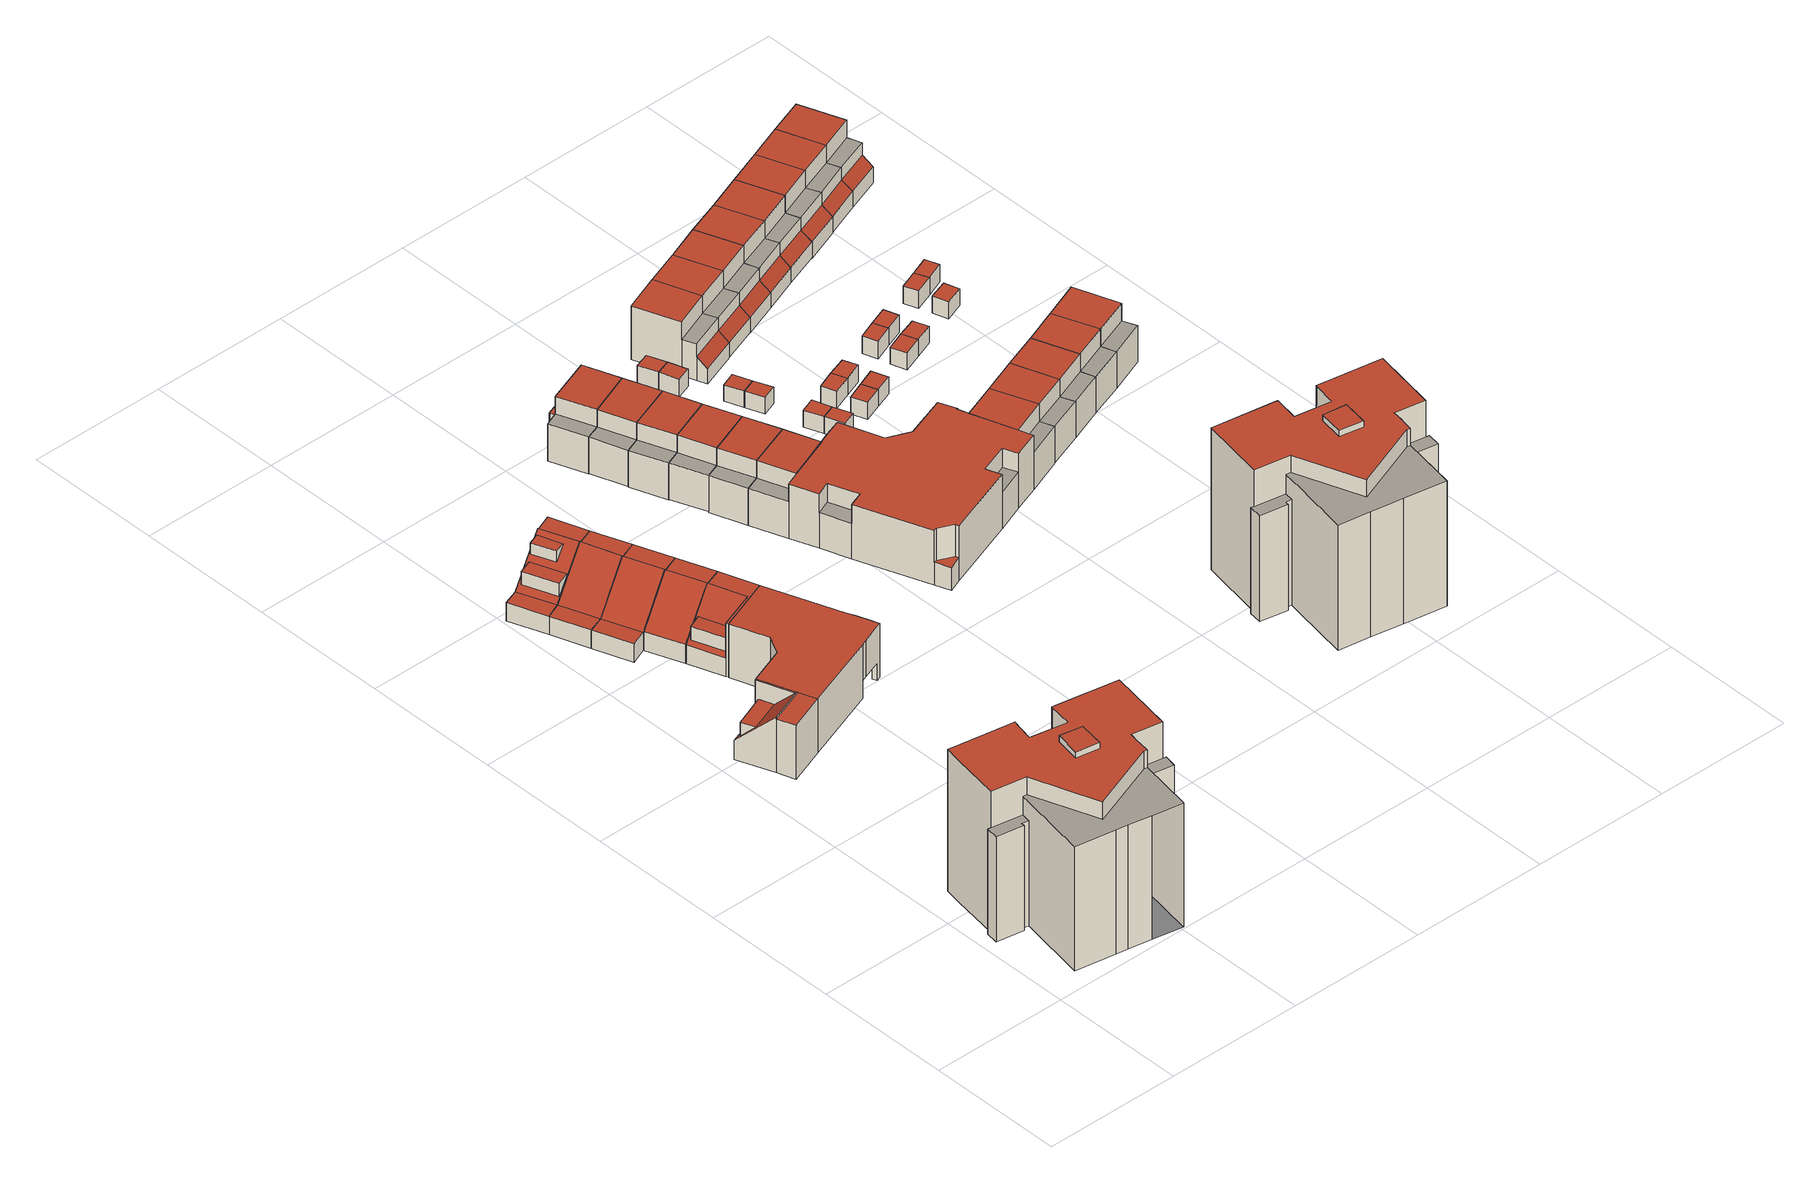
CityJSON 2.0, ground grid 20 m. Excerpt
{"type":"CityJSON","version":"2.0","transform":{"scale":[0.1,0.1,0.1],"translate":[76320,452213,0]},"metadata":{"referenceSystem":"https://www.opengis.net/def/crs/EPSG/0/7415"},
"CityObjects":{
"building1":{"type":"Building","attributes":{"Volume":8638.16,"Dakoppervlakte":313.83,"Muuroppervlakte":2047.93,"Vloeroppervlakte":435.92,"hoogte_Z_max_in_m_NAP":23.71,"GEB_DOEL":"woonfunctie","dateOfConstruction":"1988-01-01","measuredHeight":22.71},"geometry":[{"type":"MultiSurface","lod":"2","boundaries":[[[0,1,2,3,4,5,6,7,8,9,10,11,12,13,14,15,16,17,18,19,20,21,22,23,24,25,26,27,28,29]],[[30,31,32,33,34,35,36,37]],[[38,39,40,41]],[[42,43,44,45,46,47,48,49,50,51,52,53]],[[54,55,56,57,58,59,60]],[[61,62,63,64,65,66,67,68,69,70,71,72,73,74,75,76,77,78],[79,80,81,82]],[[83,84,85,86]],[[87,88,89,90]],[[77,26,25,24,61,78]],[[64,21,20,19,66,65]],[[77,76,31,27,26]],[[34,33,3,2]],[[34,2,1,35]],[[37,36,35,1,0,29]],[[37,29,28,30]],[[28,27,31,30]],[[72,50,5,4,3,33,32,75,74,73]],[[32,31,76,75]],[[84,38,41,85]],[[62,61,24,23,86,85,41,40]],[[62,40,39,63]],[[39,38,84,83,22,21,64,63]],[[81,90,89,82]],[[81,80,87,90]],[[80,79,88,87]],[[79,82,89,88]],[[54,16,15,55]],[[55,15,14,56]],[[56,14,13,57]],[[58,57,13,12]],[[43,42,59,58,12,11,10,45,44]],[[47,8,7,48]],[[6,5,50,49]],[[9,8,47,46]],[[10,9,46,45]],[[59,42,53,69,68,60]],[[69,53,52,70]],[[71,70,52,51]],[[72,71,51,50]],[[60,17,16,54]],[[22,83,86,23]],[[66,19,18,17,60,68,67]]],"semantics":{"surfaces":[{"type":"GroundSurface"},{"type":"OuterFloorSurface"},{"type":"RoofSurface"},{"type":"WallSurface"}],"values":[0,1,1,1,1,2,2,2,3,3,3,3,3,3,3,3,3,3,3,3,3,3,3,3,3,3,3,3,3,3,3,3,3,3,3,3,3,3,3,3,3,3]}}]},
"building2":{"type":"Building","attributes":{"Volume":332.75,"Dakoppervlakte":57.08,"Muuroppervlakte":217.26,"Vloeroppervlakte":48.5,"hoogte_Z_max_in_m_NAP":9.74,"GEB_DOEL":"woonfunctie","dateOfConstruction":"1988-01-01","measuredHeight":8.51},"geometry":[{"type":"Solid","lod":"2","boundaries":[[[[91,92,93,94,95,96]],[[97,98,99,100,101,102,103]],[[104,105,106,99,107,108,109,110,111]],[[112,108,107,113]],[[105,104,93,92,101]],[[92,91,102,101]],[[91,96,103,102]],[[103,96,95,97]],[[95,94,111,98,97]],[[105,101,100,106]],[[106,100,99]],[[99,98,111,110,113,107]],[[111,94,93,104]],[[110,109,112,113]],[[112,109,108]]]],"semantics":{"surfaces":[{"type":"GroundSurface"},{"type":"RoofSurface"},{"type":"WallSurface"}],"values":[[0,1,1,1,2,2,2,2,2,2,2,2,2,2,2]]}}]},
"building3":{"type":"Building","attributes":{"Volume":367.99,"Dakoppervlakte":53,"Muuroppervlakte":187.74,"Vloeroppervlakte":62.47,"hoogte_Z_max_in_m_NAP":9.74,"GEB_DOEL":"woonfunctie","dateOfConstruction":"1988-01-01","measuredHeight":8.46},"children":["building3-1","building3-2"],"geometry":[{"type":"Solid","lod":"2","boundaries":[[[[114,115,116,117,118,119,120,121]],[[122,123,124,125]],[[126,123,122,127],[128,129,130,131],[132,133,134,135]],[[136,137,138,139]],[[114,121,125,124]],[[120,122,125,121]],[[119,118,137,136]],[[137,118,117,138]],[[127,136,139,126]],[[139,138,117,116]],[[136,127,122,120,119]],[[115,114,124,123,126,139,116]],[[131,130,140,141]],[[140,129,128,141]],[[128,131,141]],[[140,130,129]],[[142,132,135,143]],[[143,134,133,142]],[[133,132,142]],[[143,135,134]]]],"semantics":{"surfaces":[{"type":"GroundSurface"},{"type":"RoofSurface"},{"type":"WallSurface"}],"values":[[0,1,1,1,2,2,2,2,2,2,2,2,1,2,2,2,1,2,2,2]]}}]},
"building3-1":{"type":"BuildingInstallation","attributes":{"relationToConstruction":"outside"},"parents":["building3"],"geometry":[{"type":"MultiSurface","lod":"2","boundaries":[[[131,130,140,141]],[[140,129,128,141]],[[128,131,141]],[[140,130,129]]],"semantics":{"surfaces":[{"type":"RoofSurface"},{"type":"WallSurface"}],"values":[0,1,1,1]}}]},
"building3-2":{"type":"BuildingInstallation","attributes":{"relationToConstruction":"outside"},"parents":["building3"],"geometry":[{"type":"MultiSurface","lod":"2","boundaries":[[[142,132,135,143]],[[143,134,133,142]],[[133,132,142]],[[143,135,134]]],"semantics":{"surfaces":[{"type":"RoofSurface"},{"type":"WallSurface"}],"values":[0,1,1,1]}}]},
"building4":{"type":"Building","attributes":{"Volume":357.87,"Dakoppervlakte":76.53,"Muuroppervlakte":189.05,"Vloeroppervlakte":63.13,"hoogte_Z_max_in_m_NAP":9.74,"GEB_DOEL":"woonfunctie","dateOfConstruction":"1988-01-01","measuredHeight":8.48},"geometry":[{"type":"Solid","lod":"2","boundaries":[[[[144,145,121,120,119,118,146,147]],[[148,122,125,149]],[[122,148,150,127]],[[137,136,151,152]],[[125,121,145,149]],[[151,150,148,149,145,144,147]],[[119,120,122,127,136]],[[119,136,137,118]],[[151,147,146,152]],[[137,152,146,118]],[[150,151,136,127]],[[121,125,122,120]]]],"semantics":{"surfaces":[{"type":"GroundSurface"},{"type":"RoofSurface"},{"type":"WallSurface"}],"values":[[0,1,1,1,2,2,2,2,2,2,2,2]]}}]},
"building5":{"type":"Building","attributes":{"Volume":1656.95,"Dakoppervlakte":203.77,"Muuroppervlakte":532.56,"Vloeroppervlakte":187.36,"hoogte_Z_max_in_m_NAP":9.55,"GEB_DOEL":"woonfunctie","dateOfConstruction":"1988-01-01","measuredHeight":8.35},"geometry":[{"type":"Solid","lod":"2","boundaries":[[[[153,154,155,156]],[[157,158,159,160,161,162,163,164,165,96,95]],[[166,167,168,169,170,171,172,173,174,175,176]],[[177,178,179,180,181,182,97,103,183,184,185,186,187,188,189]],[[187,186,153,156,167]],[[187,167,166,188]],[[188,166,176,189]],[[175,162,161,178,177]],[[160,179,178,161]],[[160,159,180,179]],[[182,181,180,159,158,157]],[[95,97,182,157]],[[95,96,103,97]],[[96,165,171,183,103]],[[171,170,184,183]],[[169,154,153,186,185,184,170]],[[175,174,163,162]],[[172,164,163,174,173]],[[164,172,171,165]],[[155,154,169,168]],[[156,155,168,167]],[[189,176,175,177]]]],"semantics":{"surfaces":[{"type":"GroundSurface"},{"type":"OuterCeilingSurface"},{"type":"RoofSurface"},{"type":"WallSurface"}],"values":[[0,0,1,2,3,3,3,3,3,3,3,3,3,3,3,3,3,3,3,3,3,3]]}}]},
"building6":{"type":"Building","attributes":{"Volume":360.1,"Dakoppervlakte":77.15,"Muuroppervlakte":189.23,"Vloeroppervlakte":63.63,"hoogte_Z_max_in_m_NAP":9.74,"GEB_DOEL":"woonfunctie","dateOfConstruction":"1988-01-01","measuredHeight":8.48},"geometry":[{"type":"Solid","lod":"2","boundaries":[[[[190,191,192,145,144,147,146,193,194]],[[195,196,148,149]],[[148,196,197,198,150]],[[151,199,200,152]],[[198,197,190,194,199]],[[144,145,149,148,150,151,147]],[[145,192,195,149]],[[191,196,195,192]],[[152,146,147,151]],[[194,193,200,199]],[[200,193,146,152]],[[198,199,151,150]],[[196,191,190,197]]]],"semantics":{"surfaces":[{"type":"GroundSurface"},{"type":"RoofSurface"},{"type":"WallSurface"}],"values":[[0,1,1,1,2,2,2,2,2,2,2,2,2]]}}]},
"building7":{"type":"Building","attributes":{"Volume":313.13,"Dakoppervlakte":60.6,"Muuroppervlakte":175.24,"Vloeroppervlakte":47.73,"hoogte_Z_max_in_m_NAP":9.74,"GEB_DOEL":"woonfunctie","dateOfConstruction":"1988-01-01","measuredHeight":8.49},"geometry":[{"type":"Solid","lod":"2","boundaries":[[[[190,194,193,201,202,203]],[[197,204,205,198]],[[200,199,206,207]],[[194,190,197,198,199]],[[204,197,190,203]],[[205,204,203,202,206]],[[193,200,207,201]],[[199,200,193,194]],[[207,206,202,201]],[[205,206,199,198]]]],"semantics":{"surfaces":[{"type":"GroundSurface"},{"type":"RoofSurface"},{"type":"WallSurface"}],"values":[[0,1,1,2,2,2,2,2,2,2]]}}]},
"building8":{"type":"Building","attributes":{"Volume":335,"Dakoppervlakte":56.62,"Muuroppervlakte":217.87,"Vloeroppervlakte":48.62,"hoogte_Z_max_in_m_NAP":9.74,"GEB_DOEL":"woonfunctie","dateOfConstruction":"1988-01-01","measuredHeight":8.48},"geometry":[{"type":"Solid","lod":"2","boundaries":[[[[208,203,202,201,209,210]],[[211,205,204,212,213,214,215,216,217]],[[217,218,179,178,207,206,219]],[[220,221,216,215]],[[204,203,208,212]],[[218,212,208,210,179]],[[179,210,209,178]],[[207,178,209,201]],[[206,207,201,202]],[[219,211,217]],[[211,219,206,205]],[[218,217,216,221,213,212]],[[202,203,204,205,206]],[[220,214,213,221]],[[220,215,214]]]],"semantics":{"surfaces":[{"type":"GroundSurface"},{"type":"RoofSurface"},{"type":"WallSurface"}],"values":[[0,1,1,1,2,2,2,2,2,2,2,2,2,2,2]]}}]},
"building9":{"type":"Building","attributes":{"Volume":394.01,"Dakoppervlakte":47.31,"Muuroppervlakte":228.55,"Vloeroppervlakte":56.67,"hoogte_Z_max_in_m_NAP":9.49,"GEB_DOEL":"woonfunctie","dateOfConstruction":"1991-01-01","measuredHeight":8.3},"geometry":[{"type":"Solid","lod":"2","boundaries":[[[[222,223,224,225,226,227,228,229]],[[230,231,232,233]],[[234,235,236,237]],[[238,239,240,241]],[[224,223,241,236,235,231]],[[240,239,229,228]],[[229,239,238,222]],[[223,222,238,241]],[[236,241,240,237]],[[233,226,225,230]],[[231,230,225,224]],[[227,226,233,232]],[[234,232,231,235]],[[228,227,232,234,237,240]]]],"semantics":{"surfaces":[{"type":"GroundSurface"},{"type":"OuterFloorSurface"},{"type":"RoofSurface"},{"type":"WallSurface"}],"values":[[0,1,2,2,3,3,3,3,3,3,3,3,3,3]]}}]},
"building10":{"type":"Building","attributes":{"Volume":396.24,"Dakoppervlakte":47.3,"Muuroppervlakte":229.82,"Vloeroppervlakte":56.66,"hoogte_Z_max_in_m_NAP":9.49,"GEB_DOEL":"woonfunctie","dateOfConstruction":"1991-01-01","measuredHeight":8.34},"geometry":[{"type":"Solid","lod":"2","boundaries":[[[[242,243,244,245,246,247,248,249]],[[230,250,251,231]],[[235,252,253,236]],[[241,254,255,238]],[[244,254,253,252,251,245]],[[243,255,254,244]],[[249,241,238,242]],[[242,238,255,243]],[[253,254,241,236]],[[230,247,246,250]],[[245,251,250,246]],[[248,247,230,231]],[[235,231,251,252]],[[231,235,236,241,249,248]]]],"semantics":{"surfaces":[{"type":"GroundSurface"},{"type":"OuterFloorSurface"},{"type":"RoofSurface"},{"type":"WallSurface"}],"values":[[0,1,2,2,3,3,3,3,3,3,3,3,3,3]]}}]},
"building11":{"type":"Building","attributes":{"Volume":471.52,"Dakoppervlakte":67.97,"Muuroppervlakte":264.84,"Vloeroppervlakte":77.85,"hoogte_Z_max_in_m_NAP":9.49,"GEB_DOEL":"woonfunctie","dateOfConstruction":"1991-01-01","measuredHeight":8.39},"geometry":[{"type":"Solid","lod":"2","boundaries":[[[[256,257,258,259,260,261,262,263,264,265,266]],[[232,267,268,233]],[[269,234,237,270]],[[271,272,273,274,275,276,277]],[[278,240,239,279,276]],[[234,232,256,266,240,237]],[[268,258,257,233]],[[259,258,268,267]],[[269,267,232,234]],[[262,271,277,263]],[[272,271,262,261]],[[273,272,261,260]],[[266,265,239,240]],[[239,265,264,279]],[[279,264,263,277,276]],[[275,278,276]],[[269,270,274,273,260,259,267]],[[274,270,237,240,278,275]],[[256,232,233,257]]]],"semantics":{"surfaces":[{"type":"GroundSurface"},{"type":"OuterFloorSurface"},{"type":"RoofSurface"},{"type":"WallSurface"}],"values":[[0,1,2,2,2,3,3,3,3,3,3,3,3,3,3,3,3,3,3]]}}]},
"building12":{"type":"Building","attributes":{"Volume":395.26,"Dakoppervlakte":47.29,"Muuroppervlakte":229.29,"Vloeroppervlakte":56.66,"hoogte_Z_max_in_m_NAP":9.49,"GEB_DOEL":"woonfunctie","dateOfConstruction":"1991-01-01","measuredHeight":8.32},"geometry":[{"type":"Solid","lod":"2","boundaries":[[[[280,281,282,283,284,285,286,287]],[[288,251,250,289]],[[253,252,290,291]],[[292,255,254,293]],[[287,293,291,290,288,280]],[[255,292,286,285]],[[284,254,255,285]],[[287,286,292,293]],[[291,293,254,253]],[[282,281,289,250]],[[281,280,288,289]],[[282,250,251,283]],[[252,251,288,290]],[[253,254,284,283,251,252]]]],"semantics":{"surfaces":[{"type":"GroundSurface"},{"type":"OuterFloorSurface"},{"type":"RoofSurface"},{"type":"WallSurface"}],"values":[[0,1,2,2,3,3,3,3,3,3,3,3,3,3]]}}]},
"building13":{"type":"Building","attributes":{"Volume":396.99,"Dakoppervlakte":47.3,"Muuroppervlakte":230.24,"Vloeroppervlakte":56.67,"hoogte_Z_max_in_m_NAP":9.49,"GEB_DOEL":"woonfunctie","dateOfConstruction":"1991-01-01","measuredHeight":8.35},"geometry":[{"type":"Solid","lod":"2","boundaries":[[[[294,295,296,297,298,299,300,301]],[[302,288,289,303]],[[290,304,305,291]],[[292,293,306,307]],[[306,305,304,302,296,295]],[[295,294,307,306]],[[307,294,301,292]],[[293,292,301,300]],[[305,306,293,291]],[[298,297,303,289]],[[297,296,302,303]],[[289,288,299,298]],[[290,288,302,304]],[[288,290,291,293,300,299]]]],"semantics":{"surfaces":[{"type":"GroundSurface"},{"type":"OuterFloorSurface"},{"type":"RoofSurface"},{"type":"WallSurface"}],"values":[[0,1,2,2,3,3,3,3,3,3,3,3,3,3]]}}]},
"building14":{"type":"Building","attributes":{"Volume":391.27,"Dakoppervlakte":46.53,"Muuroppervlakte":228.91,"Vloeroppervlakte":55.9,"hoogte_Z_max_in_m_NAP":9.49,"GEB_DOEL":"woonfunctie","dateOfConstruction":"1991-01-01","measuredHeight":8.34},"geometry":[{"type":"Solid","lod":"2","boundaries":[[[[308,309,297,296,295,294,310,311]],[[302,303,312,313]],[[304,314,315,305]],[[316,307,306,317]],[[311,317,315,314,313,308]],[[316,310,294,307]],[[307,294,295,306]],[[310,316,317,311]],[[315,317,306,305]],[[297,309,312,303]],[[308,313,312,309]],[[297,303,302,296]],[[304,302,313,314]],[[302,304,305,306,295,296]]]],"semantics":{"surfaces":[{"type":"GroundSurface"},{"type":"OuterFloorSurface"},{"type":"RoofSurface"},{"type":"WallSurface"}],"values":[[0,1,2,2,3,3,3,3,3,3,3,3,3,3]]}}]},
"building15":{"type":"Building","attributes":{"Volume":3390.87,"Dakoppervlakte":390.87,"Muuroppervlakte":753.18,"Vloeroppervlakte":410.74,"hoogte_Z_max_in_m_NAP":9.49,"GEB_DOEL":"woonfunctie","dateOfConstruction":"1991-01-01","measuredHeight":8.44},"geometry":[{"type":"Solid","lod":"2","boundaries":[[[[318,319,320,321,322,323,324,325,326,327,328,329,330,331,332,309,310,333]],[[334,335,336,337]],[[338,339,340,341]],[[342,343,344,345,346,347,348,349,350,351,352,353,354,355,356,357,358,359,360,361,362,363,364]],[[365,366,367,368,369]],[[310,309,355,354]],[[356,355,309,332,335]],[[360,359,336,331,330,365]],[[363,367,328,327,338,364]],[[345,344,339,326,325]],[[324,346,345,325]],[[324,323,347,346]],[[348,322,321,320,350,349]],[[351,350,320,319]],[[353,352,351,319,318,333]],[[354,353,333,310]],[[330,329,366,365]],[[328,367,366,329]],[[365,369,361,360]],[[369,368,362,361]],[[367,363,362,368]],[[332,331,336,335]],[[356,335,334,357]],[[337,358,357,334]],[[336,359,358,337]],[[338,327,326,339]],[[341,342,364,338]],[[342,341,340,343]],[[339,344,343,340]],[[323,322,348,347]]]],"semantics":{"surfaces":[{"type":"GroundSurface"},{"type":"OuterFloorSurface"},{"type":"RoofSurface"},{"type":"WallSurface"}],"values":[[0,1,1,2,2,3,3,3,3,3,3,3,3,3,3,3,3,3,3,3,3,3,3,3,3,3,3,3,3,3]]}}]},
"building16":{"type":"Building","attributes":{"Volume":15.66,"Dakoppervlakte":7.28,"Muuroppervlakte":22.96,"Vloeroppervlakte":7.14,"hoogte_Z_max_in_m_NAP":3.53,"GEB_DOEL":"onbekend","dateOfConstruction":"1991-01-01","measuredHeight":2.35},"geometry":[{"type":"Solid","lod":"2","boundaries":[[[[370,371,372,373,374,375]],[[376,377,378,379]],[[378,380,381,379]],[[377,376,374,373]],[[371,370,381,380]],[[375,379,381,370]],[[378,377,373,372,371,380]],[[375,374,376,379]]]],"semantics":{"surfaces":[{"type":"GroundSurface"},{"type":"RoofSurface"},{"type":"WallSurface"}],"values":[[0,1,1,2,2,2,2,2]]}}]},
"building17":{"type":"Building","attributes":{"Volume":17.05,"Dakoppervlakte":6.38,"Muuroppervlakte":27.21,"Vloeroppervlakte":6.38,"hoogte_Z_max_in_m_NAP":3.71,"GEB_DOEL":"onbekend","dateOfConstruction":"1991-01-01","measuredHeight":2.67},"geometry":[{"type":"Solid","lod":"2","boundaries":[[[[382,383,384,385]],[[386,387,388,389]],[[382,385,388,387]],[[384,389,388,385]],[[383,386,389,384]],[[383,382,387,386]]]],"semantics":{"surfaces":[{"type":"GroundSurface"},{"type":"RoofSurface"},{"type":"WallSurface"}],"values":[[0,1,2,2,2,2]]}}]},
"building18":{"type":"Building","attributes":{"Volume":16.95,"Dakoppervlakte":6.38,"Muuroppervlakte":27.05,"Vloeroppervlakte":6.38,"hoogte_Z_max_in_m_NAP":3.71,"GEB_DOEL":"onbekend","dateOfConstruction":"1991-01-01","measuredHeight":2.66},"geometry":[{"type":"Solid","lod":"2","boundaries":[[[[382,385,390,391]],[[387,392,393,388]],[[382,391,392,387]],[[391,390,393,392]],[[393,390,385,388]],[[385,382,387,388]]]],"semantics":{"surfaces":[{"type":"GroundSurface"},{"type":"RoofSurface"},{"type":"WallSurface"}],"values":[[0,1,2,2,2,2]]}}]},
"building19":{"type":"Building","attributes":{"Volume":15.61,"Dakoppervlakte":7.27,"Muuroppervlakte":22.88,"Vloeroppervlakte":7.08,"hoogte_Z_max_in_m_NAP":3.56,"GEB_DOEL":"onbekend","dateOfConstruction":"1991-01-01","measuredHeight":2.39},"geometry":[{"type":"Solid","lod":"2","boundaries":[[[[394,395,396,397,398,399]],[[400,401,402,403]],[[404,405,402,401]],[[398,397,400,403]],[[395,394,405,404]],[[399,402,405,394]],[[404,401,400,397,396,395]],[[399,398,403,402]]]],"semantics":{"surfaces":[{"type":"GroundSurface"},{"type":"RoofSurface"},{"type":"WallSurface"}],"values":[[0,1,1,2,2,2,2,2]]}}]},
"building20":{"type":"Building","attributes":{"Volume":15.76,"Dakoppervlakte":6.27,"Muuroppervlakte":25.34,"Vloeroppervlakte":6.27,"hoogte_Z_max_in_m_NAP":3.71,"GEB_DOEL":"onbekend","dateOfConstruction":"1991-01-01","measuredHeight":2.51},"geometry":[{"type":"Solid","lod":"2","boundaries":[[[[406,407,408,409]],[[410,411,412,413]],[[409,408,411,410]],[[407,412,411,408]],[[406,413,412,407]],[[406,409,410,413]]]],"semantics":{"surfaces":[{"type":"GroundSurface"},{"type":"RoofSurface"},{"type":"WallSurface"}],"values":[[0,1,2,2,2,2]]}}]},
"building21":{"type":"Building","attributes":{"Volume":16,"Dakoppervlakte":6.27,"Muuroppervlakte":25.72,"Vloeroppervlakte":6.27,"hoogte_Z_max_in_m_NAP":3.71,"GEB_DOEL":"onbekend","dateOfConstruction":"1991-01-01","measuredHeight":2.55},"geometry":[{"type":"Solid","lod":"2","boundaries":[[[[414,415,409,408]],[[410,416,417,411]],[[409,415,416,410]],[[415,414,417,416]],[[408,411,417,414]],[[409,410,411,408]]]],"semantics":{"surfaces":[{"type":"GroundSurface"},{"type":"RoofSurface"},{"type":"WallSurface"}],"values":[[0,1,2,2,2,2]]}}]},
"building22":{"type":"Building","attributes":{"Volume":16.26,"Dakoppervlakte":6.18,"Muuroppervlakte":26.36,"Vloeroppervlakte":6.18,"hoogte_Z_max_in_m_NAP":3.71,"GEB_DOEL":"onbekend","dateOfConstruction":"1991-01-01","measuredHeight":2.63},"geometry":[{"type":"Solid","lod":"2","boundaries":[[[[418,419,420,421]],[[422,423,424,425]],[[421,420,425,424]],[[420,419,422,425]],[[418,423,422,419]],[[423,418,421,424]]]],"semantics":{"surfaces":[{"type":"GroundSurface"},{"type":"RoofSurface"},{"type":"WallSurface"}],"values":[[0,1,2,2,2,2]]}}]},
"building23":{"type":"Building","attributes":{"Volume":16.27,"Dakoppervlakte":6.18,"Muuroppervlakte":26.38,"Vloeroppervlakte":6.18,"hoogte_Z_max_in_m_NAP":3.71,"GEB_DOEL":"onbekend","dateOfConstruction":"1991-01-01","measuredHeight":2.63},"geometry":[{"type":"Solid","lod":"2","boundaries":[[[[421,420,426,427]],[[428,429,425,424]],[[421,427,428,424]],[[427,426,429,428]],[[429,426,420,425]],[[421,424,425,420]]]],"semantics":{"surfaces":[{"type":"GroundSurface"},{"type":"RoofSurface"},{"type":"WallSurface"}],"values":[[0,1,2,2,2,2]]}}]},
"building24":{"type":"Building","attributes":{"Volume":410.42,"Dakoppervlakte":49.63,"Muuroppervlakte":231.79,"Vloeroppervlakte":58.66,"hoogte_Z_max_in_m_NAP":9.28,"GEB_DOEL":"woonfunctie","dateOfConstruction":"1991-01-01","measuredHeight":8.29},"geometry":[{"type":"Solid","lod":"2","boundaries":[[[[430,431,432,433,434,435,436,437,438]],[[439,440,441,442]],[[443,444,445,446,447]],[[448,449,450,451]],[[430,443,447,431]],[[430,438,444,443]],[[438,437,442,445,444]],[[441,440,450,433,432]],[[437,436,451,439,442]],[[434,433,450,449]],[[448,451,436,435]],[[434,449,448,435]],[[440,439,451,450]],[[442,441,446,445]],[[447,446,441,432,431]]]],"semantics":{"surfaces":[{"type":"GroundSurface"},{"type":"OuterFloorSurface"},{"type":"RoofSurface"},{"type":"WallSurface"}],"values":[[0,1,2,2,3,3,3,3,3,3,3,3,3,3,3]]}}]},
"building25":{"type":"Building","attributes":{"Volume":407.09,"Dakoppervlakte":48.78,"Muuroppervlakte":232.45,"Vloeroppervlakte":58.29,"hoogte_Z_max_in_m_NAP":9.49,"GEB_DOEL":"woonfunctie","dateOfConstruction":"1991-01-01","measuredHeight":8.36},"geometry":[{"type":"Solid","lod":"2","boundaries":[[[[323,452,453,454,455,325,456,457,324]],[[458,459,460,461]],[[462,463,464,465]],[[466,467,468,469,470]],[[464,458,454,453,468,465]],[[323,470,469,452]],[[323,324,466,470]],[[467,466,324,457]],[[452,469,468,453]],[[467,462,465,468]],[[459,456,325,460]],[[460,325,455,461]],[[458,461,455,454]],[[464,463,459,458]],[[462,467,457,456,459,463]]]],"semantics":{"surfaces":[{"type":"GroundSurface"},{"type":"OuterFloorSurface"},{"type":"RoofSurface"},{"type":"WallSurface"}],"values":[[0,1,2,2,3,3,3,3,3,3,3,3,3,3,3]]}}]},
"building26":{"type":"Building","attributes":{"Volume":17.3,"Dakoppervlakte":6.65,"Muuroppervlakte":26.92,"Vloeroppervlakte":6.65,"hoogte_Z_max_in_m_NAP":3.71,"GEB_DOEL":"onbekend","dateOfConstruction":"1991-01-01","measuredHeight":2.6},"geometry":[{"type":"Solid","lod":"2","boundaries":[[[[471,472,473,474]],[[475,476,477,478]],[[471,474,478,477]],[[474,473,475,478]],[[472,476,475,473]],[[471,477,476,472]]]],"semantics":{"surfaces":[{"type":"GroundSurface"},{"type":"RoofSurface"},{"type":"WallSurface"}],"values":[[0,1,2,2,2,2]]}}]},
"building27":{"type":"Building","attributes":{"Volume":16.32,"Dakoppervlakte":6.29,"Muuroppervlakte":26.21,"Vloeroppervlakte":6.29,"hoogte_Z_max_in_m_NAP":3.71,"GEB_DOEL":"onbekend","dateOfConstruction":"1991-01-01","measuredHeight":2.59},"geometry":[{"type":"Solid","lod":"2","boundaries":[[[[479,480,481,482]],[[483,484,485,486]],[[482,483,486,479]],[[482,481,484,483]],[[480,485,484,481]],[[479,486,485,480]]]],"semantics":{"surfaces":[{"type":"GroundSurface"},{"type":"RoofSurface"},{"type":"WallSurface"}],"values":[[0,1,2,2,2,2]]}}]},
"building28":{"type":"Building","attributes":{"Volume":8967.55,"Dakoppervlakte":312.39,"Muuroppervlakte":2144.54,"Vloeroppervlakte":436.35,"hoogte_Z_max_in_m_NAP":23.65,"GEB_DOEL":"woonfunctie","dateOfConstruction":"1988-01-01","measuredHeight":22.83},"geometry":[{"type":"Solid","lod":"2","boundaries":[[[[487,488,489,490,491,492,493,494,495,496,497,498,499,500,501,502,503,504,505,506,507,508,509,510,511,512,513]],[[514,515,516,517,518,519,520]],[[521,522,523,524]],[[525,526,527,528,529,530,531,532,533,534,535]],[[536,537,538,539,540,541,542]],[[543,544,545,546,547,548,549,550,551,552,553,554,555,556,557,558,559,560],[561,562,563,564]],[[565,566,567,568]],[[569,570,571,572]],[[509,508,553,552,520]],[[553,508,507,506,555,554]],[[558,565,504,503,559]],[[559,503,502,501,543,560]],[[501,500,538,544,543]],[[487,513,516,515]],[[516,513,512,517]],[[517,512,511,518]],[[518,511,510,519]],[[548,529,489,488,487,515,514,551,550,549]],[[514,520,552,551]],[[565,568,505,504]],[[566,522,521,567]],[[506,505,568,567,521,524,556,555]],[[556,524,523,557]],[[558,557,523,522,566,565]],[[561,569,572,562]],[[561,564,570,569]],[[570,564,563,571]],[[562,572,571,563]],[[529,528,490,489]],[[535,493,492,525]],[[539,499,498,540]],[[540,498,497,541]],[[541,497,496,542]],[[496,495,536,542]],[[537,536,495,494,493,535,534,533]],[[526,525,492,491,527]],[[527,491,490,528]],[[538,537,533,532,545,544]],[[545,532,531,546]],[[546,531,530,547]],[[547,530,529,548]],[[538,500,499,539]],[[510,509,520,519]]]],"semantics":{"surfaces":[{"type":"GroundSurface"},{"type":"OuterFloorSurface"},{"type":"RoofSurface"},{"type":"WallSurface"}],"values":[[0,1,1,1,1,2,2,2,3,3,3,3,3,3,3,3,3,3,3,3,3,3,3,3,3,3,3,3,3,3,3,3,3,3,3,3,3,3,3,3,3,3,3]]}}]},
"building29":{"type":"Building","attributes":{"Volume":17.13,"Dakoppervlakte":6.65,"Muuroppervlakte":26.65,"Vloeroppervlakte":6.65,"hoogte_Z_max_in_m_NAP":3.71,"GEB_DOEL":"onbekend","dateOfConstruction":"1991-01-01","measuredHeight":2.57},"geometry":[{"type":"Solid","lod":"2","boundaries":[[[[471,573,574,472]],[[477,476,575,576]],[[471,472,476,477]],[[472,574,575,476]],[[575,574,573,576]],[[573,471,477,576]]]],"semantics":{"surfaces":[{"type":"GroundSurface"},{"type":"RoofSurface"},{"type":"WallSurface"}],"values":[[0,1,2,2,2,2]]}}]},
"building30":{"type":"Building","attributes":{"Volume":16.4,"Dakoppervlakte":6.29,"Muuroppervlakte":26.35,"Vloeroppervlakte":6.29,"hoogte_Z_max_in_m_NAP":3.71,"GEB_DOEL":"onbekend","dateOfConstruction":"1991-01-01","measuredHeight":2.61},"geometry":[{"type":"Solid","lod":"2","boundaries":[[[[577,480,479,578]],[[485,579,580,486]],[[479,480,485,486]],[[485,480,577,579]],[[578,580,579,577]],[[578,479,486,580]]]],"semantics":{"surfaces":[{"type":"GroundSurface"},{"type":"RoofSurface"},{"type":"WallSurface"}],"values":[[0,1,2,2,2,2]]}}]},
"building31":{"type":"Building","attributes":{"Volume":390.2,"Dakoppervlakte":47.67,"Muuroppervlakte":226.1,"Vloeroppervlakte":56.33,"hoogte_Z_max_in_m_NAP":9.28,"GEB_DOEL":"woonfunctie","dateOfConstruction":"1991-01-01","measuredHeight":8.22},"geometry":[{"type":"Solid","lod":"2","boundaries":[[[[581,582,583,584,585,586,587,588]],[[441,440,589,590]],[[591,592,447,446]],[[449,593,594,450]],[[588,587,441,446,447]],[[592,591,590,582,581]],[[583,582,590,589,594]],[[587,586,450,440,441]],[[449,450,586,585]],[[449,585,584,593]],[[593,584,583,594]],[[589,440,450,594]],[[591,446,441,590]],[[588,447,592,581]]]],"semantics":{"surfaces":[{"type":"GroundSurface"},{"type":"OuterFloorSurface"},{"type":"RoofSurface"},{"type":"WallSurface"}],"values":[[0,1,2,2,3,3,3,3,3,3,3,3,3,3]]}}]},
"building32":{"type":"Building","attributes":{"Volume":394.48,"Dakoppervlakte":47.63,"Muuroppervlakte":228.95,"Vloeroppervlakte":56.81,"hoogte_Z_max_in_m_NAP":9.49,"GEB_DOEL":"woonfunctie","dateOfConstruction":"1991-01-01","measuredHeight":8.32},"geometry":[{"type":"Solid","lod":"2","boundaries":[[[[595,596,597,598,599,600,601,602]],[[603,458,461,604]],[[465,464,605,606]],[[607,469,468,608]],[[606,605,603,602,601,608]],[[608,601,600,607]],[[600,599,469,607]],[[469,599,598,468]],[[465,606,608,468]],[[597,596,461,458]],[[461,596,595,604]],[[603,604,595,602]],[[605,464,458,603]],[[465,468,598,597,458,464]]]],"semantics":{"surfaces":[{"type":"GroundSurface"},{"type":"OuterFloorSurface"},{"type":"RoofSurface"},{"type":"WallSurface"}],"values":[[0,1,2,2,3,3,3,3,3,3,3,3,3,3]]}}]},
"building33":{"type":"Building","attributes":{"Volume":396.06,"Dakoppervlakte":47.69,"Muuroppervlakte":229.34,"Vloeroppervlakte":56.36,"hoogte_Z_max_in_m_NAP":9.28,"GEB_DOEL":"woonfunctie","dateOfConstruction":"1991-01-01","measuredHeight":8.32},"geometry":[{"type":"Solid","lod":"2","boundaries":[[[[609,610,611,612,613,614,615,616]],[[617,618,590,589]],[[592,591,619,620]],[[621,594,593,622]],[[616,615,590,591,592]],[[619,618,610,609,620]],[[618,617,621,611,610]],[[615,614,594,589,590]],[[622,612,611,621]],[[614,613,593,594]],[[612,622,593,613]],[[589,594,621,617]],[[619,591,590,618]],[[616,592,620,609]]]],"semantics":{"surfaces":[{"type":"GroundSurface"},{"type":"OuterFloorSurface"},{"type":"RoofSurface"},{"type":"WallSurface"}],"values":[[0,1,2,2,3,3,3,3,3,3,3,3,3,3]]}}]},
"building34":{"type":"Building","attributes":{"Volume":393.96,"Dakoppervlakte":47.49,"Muuroppervlakte":228.73,"Vloeroppervlakte":56.76,"hoogte_Z_max_in_m_NAP":9.49,"GEB_DOEL":"woonfunctie","dateOfConstruction":"1991-01-01","measuredHeight":8.31},"geometry":[{"type":"Solid","lod":"2","boundaries":[[[[623,595,602,601,600,624,625,626]],[[627,603,604,628]],[[605,629,630,606]],[[631,607,608,632]],[[630,629,627,626,625,632]],[[624,600,607,631]],[[607,600,601,608]],[[624,631,632,625]],[[606,630,632,608]],[[602,595,604,603]],[[595,623,628,604]],[[623,626,627,628]],[[629,605,603,627]],[[605,606,608,601,602,603]]]],"semantics":{"surfaces":[{"type":"GroundSurface"},{"type":"OuterFloorSurface"},{"type":"RoofSurface"},{"type":"WallSurface"}],"values":[[0,1,2,2,3,3,3,3,3,3,3,3,3,3]]}}]},
"building35":{"type":"Building","attributes":{"Volume":17.24,"Dakoppervlakte":6.54,"Muuroppervlakte":27.13,"Vloeroppervlakte":6.54,"hoogte_Z_max_in_m_NAP":3.71,"GEB_DOEL":"onbekend","dateOfConstruction":"1991-01-01","measuredHeight":2.64},"geometry":[{"type":"Solid","lod":"2","boundaries":[[[[633,634,635,636]],[[637,638,639,640]],[[633,636,637,640]],[[636,635,638,637]],[[639,638,635,634]],[[633,640,639,634]]]],"semantics":{"surfaces":[{"type":"GroundSurface"},{"type":"RoofSurface"},{"type":"WallSurface"}],"values":[[0,1,2,2,2,2]]}}]},
"building36":{"type":"Building","attributes":{"Volume":16.95,"Dakoppervlakte":6.32,"Muuroppervlakte":27.15,"Vloeroppervlakte":6.32,"hoogte_Z_max_in_m_NAP":3.71,"GEB_DOEL":"onbekend","dateOfConstruction":"1991-01-01","measuredHeight":2.68},"geometry":[{"type":"Solid","lod":"2","boundaries":[[[[641,642,643,644]],[[645,646,647,648]],[[648,641,644,645]],[[644,643,646,645]],[[642,647,646,643]],[[641,648,647,642]]]],"semantics":{"surfaces":[{"type":"GroundSurface"},{"type":"RoofSurface"},{"type":"WallSurface"}],"values":[[0,1,2,2,2,2]]}}]},
"building37":{"type":"Building","attributes":{"Volume":16.93,"Dakoppervlakte":6.54,"Muuroppervlakte":26.65,"Vloeroppervlakte":6.54,"hoogte_Z_max_in_m_NAP":3.71,"GEB_DOEL":"onbekend","dateOfConstruction":"1991-01-01","measuredHeight":2.59},"geometry":[{"type":"Solid","lod":"2","boundaries":[[[[649,634,633,650]],[[640,639,651,652]],[[633,634,639,640]],[[634,649,651,639]],[[650,652,651,649]],[[650,633,640,652]]]],"semantics":{"surfaces":[{"type":"GroundSurface"},{"type":"RoofSurface"},{"type":"WallSurface"}],"values":[[0,1,2,2,2,2]]}}]},
"building38":{"type":"Building","attributes":{"Volume":16.82,"Dakoppervlakte":6.32,"Muuroppervlakte":26.94,"Vloeroppervlakte":6.32,"hoogte_Z_max_in_m_NAP":3.71,"GEB_DOEL":"onbekend","dateOfConstruction":"1991-01-01","measuredHeight":2.66},"geometry":[{"type":"Solid","lod":"2","boundaries":[[[[641,653,654,642]],[[648,647,655,656]],[[641,642,647,648]],[[642,654,655,647]],[[654,653,656,655]],[[653,641,648,656]]]],"semantics":{"surfaces":[{"type":"GroundSurface"},{"type":"RoofSurface"},{"type":"WallSurface"}],"values":[[0,1,2,2,2,2]]}}]},
"building39":{"type":"Building","attributes":{"Volume":396.16,"Dakoppervlakte":47.7,"Muuroppervlakte":229.39,"Vloeroppervlakte":56.37,"hoogte_Z_max_in_m_NAP":9.28,"GEB_DOEL":"woonfunctie","dateOfConstruction":"1991-01-01","measuredHeight":8.32},"geometry":[{"type":"Solid","lod":"2","boundaries":[[[[657,658,659,660,612,611,610,609]],[[618,617,661,662]],[[620,619,663,664]],[[622,665,666,621]],[[620,609,610,618,619]],[[664,663,662,658,657]],[[661,666,659,658,662]],[[610,611,621,617,618]],[[666,665,660,659]],[[622,621,611,612]],[[660,665,622,612]],[[661,617,621,666]],[[619,618,662,663]],[[609,620,664,657]]]],"semantics":{"surfaces":[{"type":"GroundSurface"},{"type":"OuterFloorSurface"},{"type":"RoofSurface"},{"type":"WallSurface"}],"values":[[0,1,2,2,3,3,3,3,3,3,3,3,3,3]]}}]},
"building40":{"type":"Building","attributes":{"Volume":391.96,"Dakoppervlakte":47.36,"Muuroppervlakte":227.69,"Vloeroppervlakte":56.71,"hoogte_Z_max_in_m_NAP":9.49,"GEB_DOEL":"woonfunctie","dateOfConstruction":"1991-01-01","measuredHeight":8.28},"geometry":[{"type":"Solid","lod":"2","boundaries":[[[[624,667,668,669,670,623,626,625]],[[627,628,671,672]],[[629,673,674,630]],[[675,631,632,676]],[[674,673,672,669,668,676]],[[624,631,675,667]],[[631,624,625,632]],[[676,668,667,675]],[[630,674,676,632]],[[626,623,628,627]],[[670,671,628,623]],[[670,669,672,671]],[[673,629,627,672]],[[625,626,627,629,630,632]]]],"semantics":{"surfaces":[{"type":"GroundSurface"},{"type":"OuterFloorSurface"},{"type":"RoofSurface"},{"type":"WallSurface"}],"values":[[0,1,2,2,3,3,3,3,3,3,3,3,3,3]]}}]},
"building41":{"type":"Building","attributes":{"Volume":399.88,"Dakoppervlakte":48.25,"Muuroppervlakte":229.89,"Vloeroppervlakte":57.01,"hoogte_Z_max_in_m_NAP":9.28,"GEB_DOEL":"woonfunctie","dateOfConstruction":"1991-01-01","measuredHeight":8.3},"geometry":[{"type":"Solid","lod":"2","boundaries":[[[[677,678,679,680,660,659,658,657]],[[662,661,681,682]],[[683,664,663,684]],[[665,685,686,666]],[[663,664,657,658,662]],[[683,684,682,678,677]],[[682,681,686,679,678]],[[658,659,666,661,662]],[[665,666,659,660]],[[685,665,660,680]],[[679,686,685,680]],[[681,661,666,686]],[[684,663,662,682]],[[677,657,664,683]]]],"semantics":{"surfaces":[{"type":"GroundSurface"},{"type":"OuterFloorSurface"},{"type":"RoofSurface"},{"type":"WallSurface"}],"values":[[0,1,2,2,3,3,3,3,3,3,3,3,3,3]]}}]},
"building42":{"type":"Building","attributes":{"Volume":411.1,"Dakoppervlakte":49.35,"Muuroppervlakte":232.35,"Vloeroppervlakte":59.19,"hoogte_Z_max_in_m_NAP":9.49,"GEB_DOEL":"woonfunctie","dateOfConstruction":"1991-01-01","measuredHeight":8.3},"geometry":[{"type":"Solid","lod":"2","boundaries":[[[[668,667,687,688,689,690,670,669]],[[672,671,691,692]],[[674,673,693,694]],[[695,696,675,676]],[[693,692,689,688,695,694]],[[687,667,675,696]],[[675,667,668,676]],[[687,696,695,688]],[[674,694,695,676]],[[669,670,671,672]],[[670,690,691,671]],[[692,691,690,689]],[[693,673,672,692]],[[668,669,672,673,674,676]]]],"semantics":{"surfaces":[{"type":"GroundSurface"},{"type":"OuterFloorSurface"},{"type":"RoofSurface"},{"type":"WallSurface"}],"values":[[0,1,2,2,3,3,3,3,3,3,3,3,3,3]]}}]},
"building43":{"type":"Building","attributes":{"Volume":16.74,"Dakoppervlakte":6.29,"Muuroppervlakte":26.9,"Vloeroppervlakte":6.29,"hoogte_Z_max_in_m_NAP":3.71,"GEB_DOEL":"onbekend","dateOfConstruction":"1991-01-01","measuredHeight":2.66},"geometry":[{"type":"Solid","lod":"2","boundaries":[[[[697,698,699,700]],[[701,702,703,704]],[[698,702,701,699]],[[698,697,703,702]],[[704,703,697,700]],[[699,701,704,700]]]],"semantics":{"surfaces":[{"type":"GroundSurface"},{"type":"RoofSurface"},{"type":"WallSurface"}],"values":[[0,1,2,2,2,2]]}}]},
"building44":{"type":"Building","attributes":{"Volume":17.3,"Dakoppervlakte":6.52,"Muuroppervlakte":27.31,"Vloeroppervlakte":6.52,"hoogte_Z_max_in_m_NAP":3.71,"GEB_DOEL":"onbekend","dateOfConstruction":"1991-01-01","measuredHeight":2.65},"geometry":[{"type":"Solid","lod":"2","boundaries":[[[[705,706,707,708]],[[709,710,711,712]],[[708,710,709,705]],[[708,707,711,710]],[[706,712,711,707]],[[706,705,709,712]]]],"semantics":{"surfaces":[{"type":"GroundSurface"},{"type":"RoofSurface"},{"type":"WallSurface"}],"values":[[0,1,2,2,2,2]]}}]},
"building45":{"type":"Building","attributes":{"Volume":16.74,"Dakoppervlakte":6.29,"Muuroppervlakte":26.9,"Vloeroppervlakte":6.29,"hoogte_Z_max_in_m_NAP":3.71,"GEB_DOEL":"onbekend","dateOfConstruction":"1991-01-01","measuredHeight":2.66},"geometry":[{"type":"Solid","lod":"2","boundaries":[[[[699,713,714,700]],[[715,701,704,716]],[[699,700,704,701]],[[714,716,704,700]],[[713,715,716,714]],[[713,699,701,715]]]],"semantics":{"surfaces":[{"type":"GroundSurface"},{"type":"RoofSurface"},{"type":"WallSurface"}],"values":[[0,1,2,2,2,2]]}}]},
"building46":{"type":"Building","attributes":{"Volume":404.9,"Dakoppervlakte":48.26,"Muuroppervlakte":232.68,"Vloeroppervlakte":57.03,"hoogte_Z_max_in_m_NAP":9.28,"GEB_DOEL":"woonfunctie","dateOfConstruction":"1991-01-01","measuredHeight":8.39},"geometry":[{"type":"Solid","lod":"2","boundaries":[[[[717,718,719,720,721,722,723,724]],[[682,681,725,726]],[[684,727,728,683]],[[685,729,730,686]],[[724,723,682,684,683]],[[728,727,726,718,717]],[[726,725,730,719,718]],[[723,722,686,681,682]],[[685,686,722,721]],[[729,685,721,720]],[[730,729,720,719]],[[725,681,686,730]],[[727,684,682,726]],[[724,683,728,717]]]],"semantics":{"surfaces":[{"type":"GroundSurface"},{"type":"OuterFloorSurface"},{"type":"RoofSurface"},{"type":"WallSurface"}],"values":[[0,1,2,2,3,3,3,3,3,3,3,3,3,3]]}}]},
"building47":{"type":"Building","attributes":{"Volume":396.39,"Dakoppervlakte":47.8,"Muuroppervlakte":229.28,"Vloeroppervlakte":56.47,"hoogte_Z_max_in_m_NAP":9.28,"GEB_DOEL":"woonfunctie","dateOfConstruction":"1991-01-01","measuredHeight":8.31},"geometry":[{"type":"Solid","lod":"2","boundaries":[[[[731,732,733,734,735,736,737,738]],[[726,725,739,740]],[[728,727,741,742]],[[729,743,744,730]],[[732,731,726,727,728]],[[741,740,734,733,742]],[[740,739,744,735,734]],[[731,738,730,725,726]],[[744,743,736,735]],[[737,729,730,738]],[[736,743,729,737]],[[739,725,730,744]],[[741,727,726,740]],[[732,728,742,733]]]],"semantics":{"surfaces":[{"type":"GroundSurface"},{"type":"OuterFloorSurface"},{"type":"RoofSurface"},{"type":"WallSurface"}],"values":[[0,1,2,2,3,3,3,3,3,3,3,3,3,3]]}}]},
"building48":{"type":"Building","attributes":{"Volume":393.04,"Dakoppervlakte":47.73,"Muuroppervlakte":227.63,"Vloeroppervlakte":56.39,"hoogte_Z_max_in_m_NAP":9.28,"GEB_DOEL":"woonfunctie","dateOfConstruction":"1991-01-01","measuredHeight":8.26},"geometry":[{"type":"Solid","lod":"2","boundaries":[[[[734,733,745,746,747,748,736,735]],[[740,739,749,750]],[[742,741,751,752]],[[743,753,754,744]],[[733,734,740,741,742]],[[752,751,750,746,745]],[[750,749,754,747,746]],[[734,735,744,739,740]],[[736,743,744,735]],[[753,743,736,748]],[[753,748,747,754]],[[739,744,754,749]],[[751,741,740,750]],[[752,745,733,742]]]],"semantics":{"surfaces":[{"type":"GroundSurface"},{"type":"OuterFloorSurface"},{"type":"RoofSurface"},{"type":"WallSurface"}],"values":[[0,1,2,2,3,3,3,3,3,3,3,3,3,3]]}}]}
},
"vertices":[
[267,89,10],[228,96,10],[229,101,10],[220,102,10],[219,97,10],[217,81,10],[203,1,10],[158,9,10],[125,15,10],[108,18,10],[49,28,10],[66,124,10],[67,129,10],[57,131,10],[57,126,10],[17,133,10],[20,151,10],[25,150,10],[36,219,10],[41,245,10],[130,230,10],[136,229,10],[135,227,10],[188,218,10],[189,220,10],[195,219,10],[284,203,10],[267,108,10],[272,107,10],[268,89,10],[272,107,172],[267,108,172],[223,116,172],[220,102,172],[229,101,172],[228,96,172],[267,89,172],[268,89,172],[131,206,199],[129,195,199],[183,185,199],[185,197,199],[69,142,201],[67,129,201],[66,124,201],[49,28,201],[108,18,201],[125,15,201],[158,9,201],[203,1,201],[217,81,201],[212,82,201],[110,44,201],[75,141,201],[20,151,172],[17,133,172],[57,126,172],[57,131,172],[67,129,172],[69,142,172],[25,150,172],[189,220,228],[183,185,228],[129,195,228],[136,229,228],[130,230,228],[41,245,228],[36,219,228],[25,150,228],[75,141,228],[110,44,228],[212,82,228],[217,81,228],[219,97,228],[220,102,228],[223,116,228],[267,108,228],[284,203,228],[195,219,228],[177,122,228],[143,128,228],[150,165,228],[183,159,228],[135,227,51],[131,206,51],[185,197,51],[188,218,51],[143,128,237],[177,122,237],[183,159,237],[150,165,237],
[51,524,12],[42,550,12],[22,603,12],[74,622,12],[76,623,12],[105,544,12],[76,623,95],[74,622,95],[93,571,95],[94,569,95],[42,550,95],[51,524,95],[105,544,95],[22,603,41],[42,550,97],[94,569,97],[83,598,67],[37,581,67],[29,600,46],[76,618,46],[74,622,41],[29,600,67],[76,618,67],
[1,984,13],[23,992,13],[78,1012,13],[104,1022,13],[123,968,13],[98,959,13],[43,939,13],[21,930,13],[43,939,41],[23,992,41],[1,984,41],[21,930,41],[78,1012,97],[98,959,97],[50,943,48],[32,991,48],[51,998,68],[69,950,68],[85,974,92],[70,969,75],[57,1002,75],[73,1008,92],[98,959,95],[123,968,95],[104,1022,95],[78,1012,95],[32,991,68],[50,943,68],[70,969,92],[57,1002,92],
[63,884,13],[40,876,13],[143,914,13],[117,904,13],[63,884,41],[40,876,41],[117,904,97],[117,904,95],[143,914,95],
[258,600,12],[252,598,12],[249,604,12],[256,606,12],[130,643,12],[134,652,12],[143,670,12],[124,723,12],[202,752,12],[242,643,12],[226,637,12],[209,601,12],[215,584,12],[255,609,39],[256,606,39],[249,604,39],[252,598,39],[223,587,39],[215,584,39],[209,601,39],[217,618,39],[226,637,39],[242,643,39],[247,631,39],[242,643,95],[202,752,95],[124,723,95],[143,670,95],[134,652,95],[130,643,95],[215,584,95],[223,587,95],[252,598,95],[258,600,95],[256,606,95],[255,609,95],[247,631,95],
[84,830,13],[83,830,13],[60,821,13],[163,860,13],[137,850,13],[60,821,41],[83,830,41],[84,830,42],[137,850,97],[137,850,95],[163,860,95],
[183,806,13],[157,797,13],[104,777,13],[104,777,42],[157,797,97],[157,797,95],[183,806,95],
[122,726,13],[202,752,13],[124,723,13],[175,745,97],[122,726,42],[127,728,47],[110,775,47],[130,783,68],[147,735,68],[174,745,95],[122,726,95],[175,745,95],[110,775,68],[127,728,68],
[384,1111,12],[370,1106,12],[306,1083,12],[285,1075,12],[267,1126,12],[288,1133,12],[351,1157,12],[365,1162,12],[285,1075,68],[306,1083,68],[288,1133,68],[267,1126,68],[288,1133,95],[306,1083,95],[370,1106,95],[351,1157,95],[384,1111,35],[365,1162,35],[351,1157,48],[370,1106,48],
[384,1111,11],[403,1060,11],[388,1055,11],[325,1032,11],[304,1024,11],[285,1075,11],[306,1083,11],[370,1106,11],[304,1024,68],[325,1032,68],[325,1032,95],[388,1055,95],[388,1055,48],[403,1060,35],
[288,1133,11],[267,1126,11],[248,1178,11],[268,1186,11],[294,1195,11],[286,1216,11],[362,1244,11],[371,1219,11],[348,1211,11],[365,1162,11],[351,1157,11],[268,1186,68],[248,1178,68],[268,1186,95],[332,1209,95],[362,1244,42],[286,1216,42],[294,1195,42],[332,1209,42],[333,1205,42],[339,1208,42],[371,1219,42],[333,1205,48],[348,1211,35],
[343,981,12],[323,974,12],[304,1024,12],[325,1032,12],[388,1055,12],[403,1060,12],[421,1010,12],[407,1005,12],[343,981,68],[323,974,68],[343,981,95],[407,1005,95],[421,1010,35],[407,1005,48],
[440,959,11],[426,954,11],[362,931,11],[341,923,11],[323,974,11],[343,981,11],[407,1005,11],[421,1010,11],[362,931,68],[341,923,68],[362,931,95],[426,954,95],[426,954,48],[440,959,35],
[380,880,11],[360,872,11],[458,910,11],[444,904,11],[360,872,68],[380,880,68],[380,880,95],[444,904,95],[458,910,35],[444,904,48],
[484,918,11],[505,858,11],[538,844,11],[597,865,11],[598,865,11],[608,840,11],[606,840,11],[640,740,11],[603,727,11],[561,711,11],[456,673,11],[436,665,11],[428,687,11],[389,791,11],[374,833,11],[483,919,11],[395,841,66],[374,833,66],[389,791,66],[410,799,66],[561,711,66],[603,727,66],[595,747,66],[553,732,66],[553,732,95],[595,747,95],[603,727,95],[640,740,95],[606,840,95],[608,840,95],[598,865,95],[597,865,95],[538,844,95],[505,858,95],[484,918,95],[483,919,95],[458,910,95],[360,872,95],[374,833,95],[395,841,95],[410,799,95],[389,791,95],[428,687,95],[432,688,95],[454,678,95],[456,673,95],[561,711,95],[428,687,46],[436,665,46],[456,673,46],[454,678,46],[432,688,46],
[525,922,12],[546,912,12],[541,899,12],[534,884,12],[512,894,12],[520,909,12],[512,894,32],[534,884,32],[541,899,35],[520,909,35],[546,912,33],[525,922,33],
[440,1189,10],[430,1216,10],[451,1223,10],[461,1196,10],[430,1216,37],[440,1189,37],[461,1196,37],[451,1223,37],
[470,1169,10],[449,1162,10],[449,1162,37],[470,1169,37],
[544,899,12],[564,889,12],[558,876,12],[551,861,12],[530,871,12],[537,885,12],[551,861,32],[558,876,36],[537,885,36],[530,871,32],[564,889,32],[544,899,32],
[481,1118,12],[502,1126,12],[512,1100,12],[491,1092,12],[491,1092,37],[512,1100,37],[502,1126,37],[481,1118,37],
[522,1074,12],[501,1066,12],[501,1066,37],[522,1074,37],
[518,1017,11],[539,1025,11],[548,998,11],[528,991,11],[539,1025,37],[518,1017,37],[528,991,37],[548,998,37],
[558,972,11],[538,964,11],[538,964,37],[558,972,37],
[460,1256,10],[508,1274,10],[531,1210,10],[539,1190,10],[544,1176,10],[491,1157,10],[486,1171,10],[479,1190,10],[455,1254,10],[486,1171,66],[539,1190,66],[531,1210,66],[479,1190,66],[460,1256,93],[455,1254,93],[479,1190,93],[531,1210,93],[508,1274,93],[491,1157,33],[544,1176,33],[539,1190,47],[486,1171,47],
[657,858,11],[662,843,11],[686,780,11],[693,760,11],[633,760,11],[611,824,11],[686,780,68],[633,760,68],[640,740,68],[693,760,68],[611,824,95],[633,760,95],[686,780,95],[662,843,95],[606,840,35],[611,824,48],[662,843,48],[657,858,35],[608,840,35],
[603,1007,11],[611,985,11],[585,975,11],[577,997,11],[585,975,37],[611,985,37],[603,1007,37],[577,997,37],
[591,1047,11],[599,1026,11],[572,1016,11],[565,1037,11],[565,1037,37],[572,1016,37],[599,1026,37],[591,1047,37],
[874,342,8],[873,337,8],[870,321,8],[856,241,8],[794,252,8],[748,260,8],[702,267,8],[717,352,8],[720,369,8],[711,370,8],[710,365,8],[670,372,8],[673,391,8],[678,390,8],[695,485,8],[784,470,8],[789,469,8],[789,467,8],[842,458,8],[843,459,8],[849,458,8],[937,443,8],[920,348,8],[925,347,8],[922,328,8],[882,335,8],[883,340,8],[876,356,171],[874,342,171],[883,340,171],[882,335,171],[922,328,171],[925,347,171],[920,348,171],[838,436,198],[785,445,198],[783,433,198],[836,424,198],[748,260,201],[779,254,201],[794,252,201],[856,241,201],[870,321,201],[865,322,201],[764,284,201],[729,381,201],[722,382,201],[717,352,201],[702,267,201],[720,369,171],[722,382,171],[678,390,171],[673,391,171],[670,372,171],[710,365,171],[711,370,171],[695,485,227],[678,390,227],[729,381,227],[764,284,227],[865,322,227],[870,321,227],[873,337,227],[874,342,227],[876,356,227],[920,348,227],[937,443,227],[849,458,227],[843,459,227],[836,424,227],[783,433,227],[789,467,227],[789,469,227],[784,470,227],[803,404,227],[837,399,227],[831,362,227],[797,368,227],[789,467,51],[785,445,51],[838,436,51],[842,458,51],[803,404,236],[797,368,236],[831,362,236],[837,399,236],
[629,1017,11],[637,994,11],[637,994,37],[629,1017,37],
[626,1036,11],[618,1056,11],[626,1036,37],[618,1056,37],
[558,1292,11],[582,1228,11],[590,1208,11],[595,1194,11],[544,1176,11],[539,1190,11],[531,1210,11],[508,1274,11],[590,1208,66],[582,1228,66],[582,1228,93],[558,1292,93],[595,1194,33],[590,1208,47],
[744,778,12],[693,760,12],[686,780,12],[662,843,12],[657,858,12],[708,877,12],[713,862,12],[736,798,12],[736,798,68],[744,778,68],[736,798,95],[713,862,95],[708,877,35],[713,862,48],
[609,1311,10],[633,1247,10],[640,1227,10],[646,1213,10],[595,1194,10],[590,1208,10],[582,1228,10],[558,1292,10],[640,1227,66],[633,1247,66],[633,1247,93],[609,1311,93],[640,1227,47],[646,1213,33],
[794,797,12],[758,895,12],[764,880,12],[787,817,12],[787,817,68],[794,797,68],[787,817,95],[764,880,95],[758,895,35],[764,880,48],
[704,1045,11],[712,1023,11],[685,1013,11],[677,1035,11],[677,1035,37],[685,1013,37],[712,1023,37],[704,1045,37],
[693,1084,10],[701,1063,10],[674,1053,10],[667,1074,10],[667,1074,37],[674,1053,37],[701,1063,37],[693,1084,37],
[739,1033,11],[731,1054,11],[739,1033,37],[731,1054,37],
[720,1094,10],[727,1073,10],[727,1073,37],[720,1094,37],
[660,1329,10],[684,1265,10],[691,1246,10],[696,1232,10],[691,1246,66],[684,1265,66],[684,1265,93],[660,1329,93],[696,1232,33],[691,1246,47],
[809,914,12],[814,899,12],[838,836,12],[845,815,12],[845,815,68],[838,836,68],[838,836,95],[814,899,95],[809,914,35],[814,899,48],
[711,1348,10],[735,1284,10],[742,1264,10],[748,1250,10],[742,1264,66],[735,1284,66],[711,1348,93],[735,1284,93],[748,1250,34],[742,1264,47],
[862,933,12],[867,919,12],[890,855,12],[898,835,12],[898,835,68],[890,855,68],[890,855,95],[867,919,95],[867,919,48],[862,933,35],
[776,1091,10],[769,1111,10],[795,1121,10],[803,1101,10],[795,1121,37],[769,1111,37],[776,1091,37],[803,1101,37],
[808,1082,11],[815,1061,11],[788,1051,11],[781,1073,11],[808,1082,37],[781,1073,37],[788,1051,37],[815,1061,37],
[822,1131,10],[829,1111,10],[822,1131,37],[829,1111,37],
[762,1367,9],[786,1303,9],[794,1283,9],[799,1269,9],[748,1250,9],[742,1264,9],[735,1284,9],[711,1348,9],[794,1283,66],[786,1303,66],[786,1303,93],[762,1367,93],[799,1269,34],[794,1283,47],
[786,1303,10],[762,1367,10],[813,1386,10],[837,1321,10],[844,1302,10],[850,1288,10],[799,1269,10],[794,1283,10],[844,1302,66],[837,1321,66],[837,1321,93],[813,1386,93],[850,1288,34],[844,1302,47],
[864,1404,10],[888,1340,10],[895,1320,10],[900,1306,10],[895,1320,66],[888,1340,66],[888,1340,93],[864,1404,93],[900,1306,34],[895,1320,47]
]}
